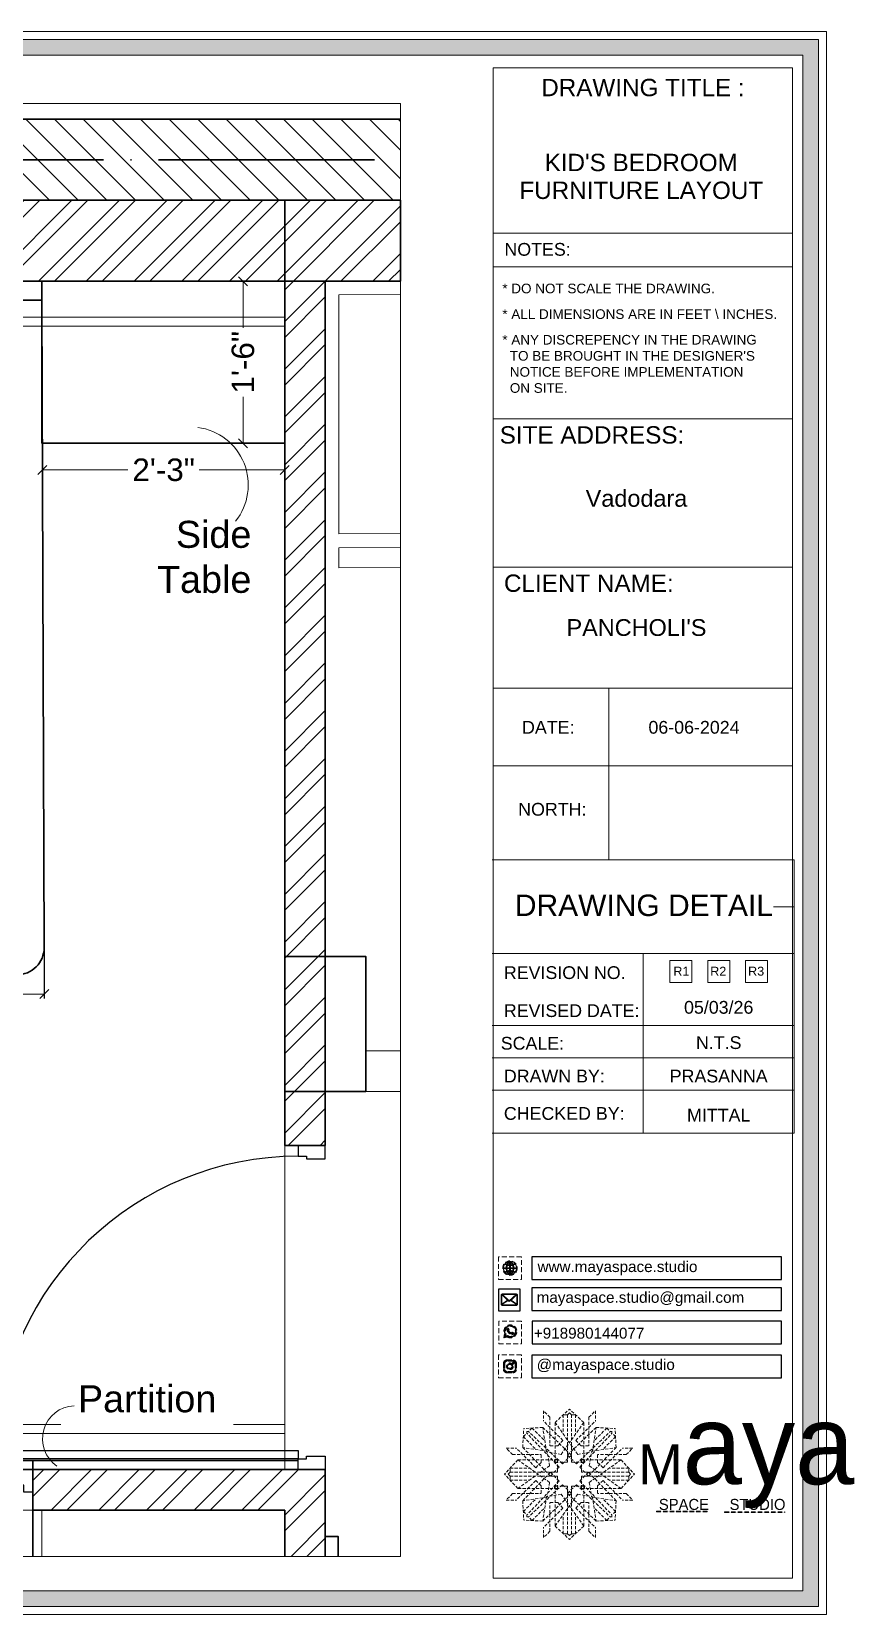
# Model space of a CAD drawing. Header units: millimetres. Extents: x 56222 to 3066687, y -650199 to -121287.
# Drawn here: x 130913.1 to 131004.5, y -183157.1 to -182981.3 of the extents above; entities that cross this region are included whole.
import ezdxf
from ezdxf.enums import TextEntityAlignment as Align

# ---------------------------------------------------------------- set-up
doc = ezdxf.new("R2010")
doc.units = ezdxf.units.MM
doc.header["$MEASUREMENT"] = 0
doc.header["$PDMODE"] = 35
for name, pattern in [('ACAD_ISO02W100', [15, 12, -3]), ('ACAD_ISO04W100', [30, 24, -3, 0, -3]), ('DASHEDX2', [1.5, 1, -0.5])]:
    doc.linetypes.add(name, pattern=pattern)
doc.layers.get('Defpoints').update_dxf_attribs({"color": 220})
for name, color, linetype in [('AR DOOR', 40, 'Continuous'), ('AR ELE-5', 134, 'Continuous'), ('AR HATCH-7', 7, 'Continuous')]:
    doc.layers.add(name, color=color, linetype=linetype)
for name, color, linetype, lineweight in [('COLUMN', 1, 'Continuous', 30), ('dim05', 1, 'Continuous', 13), ('Dimension', 10, 'DASHEDX2', 20), ('ELEVATION', 250, 'Continuous', 9), ('FIRST FLOOR', 7, 'Continuous', 9), ('FIRST FLOOR_( PLine )_', 251, 'Continuous', 30), ('FUR1', 1, 'Continuous', 0), ('FURNITURE', 32, 'Continuous', 9), ('GROUND FLOOR', 7, 'Continuous', 9), ('GROUND FLOOR  ( HATCH )', 251, 'Continuous', 9), ('Labelling', 1, 'Continuous', 25), ('NAME PLATE', 7, 'Continuous', 25), ('wall', 7, 'Continuous', 30), ('X_PLOT', 1, 'Continuous', 9)]:
    doc.layers.add(name, color=color, linetype=linetype, lineweight=lineweight)
doc.layers.add('XX~SLAB ( PLINE )', color=251, linetype='Continuous', plot=False)
doc.styles.add('Arial', font='arial.ttf')
doc.styles.get("Standard").update_dxf_attribs({"font": 'arial.ttf', "height": 6})
doc.dimstyles.new('ISO-25', dxfattribs={"dimtxt": 2.5, "dimasz": 1, "dimexe": 0.5, "dimexo": 1, "dimtad": 0, "dimdec": 1, "dimlunit": 4, "dimtxsty": 'Standard', "dimblk": 'OBLIQUE', "dimcen": 2.5, "dimclrd": 1, "dimclre": 1, "dimclrt": 5, "dimadec": 0, "dimazin": 0, "dimtfac": 1, "dimtdec": 1, "dimtmove": 0, "dimatfit": 3, "dimfxl": 1, "dimlwd": -1, "dimarcsym": 0})

# ---------------------------------------------------------------- blocks, each defined once
blk = doc.blocks.new('*U19')
for points in [[(-1160, 0), (-1120, 0), (-1120, 30), (-1110, 30), (-1110, 100), (-1160, 100)], [(40, 0), (0, 0), (0, 30), (-10, 30), (-10, 100), (40, 100)], [(0, 0), (0, -1120), (-30, -1120), (-30, 0)]]:
    blk.add_lwpolyline(points, close=True)
at = {"layer": 'AR ELE-5', "linetype": 'ByBlock', "ltscale": 15}
blk.add_arc((1.6, 0.7), 1121.6, 180.03474, 267.62699, dxfattribs=at)
blk = doc.blocks.new('_Oblique')
at = {"layer": 'wall', "color": 0, "lineweight": -2}
blk.add_line((-0.5, -0.5), (0.5, 0.5), dxfattribs=at)
blk = doc.blocks.new('*D335')
at = {"layer": 'Defpoints', "color": 0, "lineweight": 30, "transparency": 16777216}
for p in [(130914.49, -183080.82), (130845.49, -183081.59), (130914.49, -183088.17)]:
    blk.add_point(p, dxfattribs=at)
at = {"layer": 'dim05', "color": 1, "linetype": 'Continuous', "lineweight": -2, "transparency": 16777216}
for p, q in [((130845.49, -183082.59), (130845.49, -183088.67)), ((130914.49, -183081.82), (130914.49, -183088.67))]:
    blk.add_line(p, q, dxfattribs=at)
at = {"layer": 'dim05', "color": 1, "linetype": 'Continuous', "transparency": 16777216}
for p, q in [((130845.49, -183088.17), (130876.04, -183088.17)), ((130914.49, -183088.17), (130883.93, -183088.17))]:
    blk.add_line(p, q, dxfattribs=at)
at = {"layer": 'dim05', "color": 1, "transparency": 16777216, "rotation": 180}
blk.add_blockref('_Oblique', (130845.49, -183088.17), dxfattribs=at)
at = {"layer": 'dim05', "color": 1, "transparency": 16777216}
blk.add_blockref('_Oblique', (130914.49, -183088.17), dxfattribs=at)
at = {"layer": 'dim05', "color": 5, "lineweight": 25, "transparency": 16777216, "insert": (130879.99, -183088.17), "char_height": 2.5, "attachment_point": 5, "style": 'Arial'}
blk.add_mtext('5\'-9"', dxfattribs=at)
blk = doc.blocks.new('*D340')
at = {"layer": 'Defpoints', "color": 0, "lineweight": 30, "transparency": 16777216}
for p in [(130914.3, -183028.84), (130941.21, -183028.84), (130941.21, -183029.94)]:
    blk.add_point(p, dxfattribs=at)
at = {"layer": 'dim05', "color": 1, "linetype": 'Continuous', "lineweight": -2, "transparency": 16777216}
for p, q in [((130914.3, -183029.84), (130914.3, -183030.44)), ((130941.21, -183029.84), (130941.21, -183030.44))]:
    blk.add_line(p, q, dxfattribs=at)
at = {"layer": 'dim05', "color": 1, "linetype": 'Continuous', "transparency": 16777216}
for p, q in [((130914.3, -183029.94), (130923.79, -183029.94)), ((130941.21, -183029.94), (130931.72, -183029.94))]:
    blk.add_line(p, q, dxfattribs=at)
at = {"layer": 'dim05', "color": 1, "transparency": 16777216, "rotation": 180}
blk.add_blockref('_Oblique', (130914.3, -183029.94), dxfattribs=at)
at = {"layer": 'dim05', "color": 1, "transparency": 16777216}
blk.add_blockref('_Oblique', (130941.21, -183029.94), dxfattribs=at)
at = {"layer": 'dim05', "color": 5, "lineweight": 25, "transparency": 16777216, "insert": (130927.76, -183029.94), "char_height": 2.5, "attachment_point": 5, "style": 'Arial'}
blk.add_mtext('2\'-3"', dxfattribs=at)
blk = doc.blocks.new('*D341')
at = {"layer": 'Defpoints', "color": 0, "lineweight": 30, "transparency": 16777216}
for p in [(130926.86, -183008.98), (130936.58, -183008.98), (130926.86, -183026.98)]:
    blk.add_point(p, dxfattribs=at)
at = {"layer": 'dim05', "color": 1, "linetype": 'Continuous', "lineweight": -2, "transparency": 16777216}
for p, q in [((130927.86, -183008.98), (130937.08, -183008.98)), ((130927.86, -183026.98), (130937.08, -183026.98))]:
    blk.add_line(p, q, dxfattribs=at)
at = {"layer": 'dim05', "color": 1, "linetype": 'Continuous', "transparency": 16777216}
for p, q in [((130936.58, -183008.98), (130936.58, -183014.15)), ((130936.58, -183026.98), (130936.58, -183021.81))]:
    blk.add_line(p, q, dxfattribs=at)
at = {"layer": 'dim05', "color": 1, "transparency": 16777216}
for p, rotation in [((130936.58, -183008.98), 90), ((130936.58, -183026.98), 270)]:
    blk.add_blockref('_Oblique', p, dxfattribs=dict(at, rotation=rotation))
at = {"layer": 'dim05', "color": 5, "lineweight": 25, "transparency": 16777216, "insert": (130936.58, -183017.98), "char_height": 2.5, "attachment_point": 5, "rotation": 90, "style": 'Arial'}
blk.add_mtext('1\'-6"', dxfattribs=at)
blk = doc.blocks.new('FSFSF')
at = {"color": 42, "lineweight": 5, "true_color": 0xe0ac11}
for p, q in [((28600.03, 143.51), (28600.03, 140.16)), ((28602.15, 141.41), (28600.03, 143.51)), ((28602.15, 141.41), (28602.15, 131.95)), ((28603.86, 139.69), (28608.58, 144.08)), ((28607.9, 142.22), (28606.58, 142.22)), ((28606.58, 142.22), (28606.58, 135.84)), ((28607.9, 142.22), (28608.58, 142.85)), ((28607.9, 142.22), (28607.9, 126.58)), ((28613.31, 139.69), (28608.58, 144.08)), ((28609.27, 142.22), (28608.59, 142.85)), ((28609.27, 142.22), (28609.27, 126.58)), ((28609.27, 142.22), (28610.59, 142.22)), ((28610.59, 142.22), (28610.59, 135.84)), ((28615.02, 141.41), (28617.14, 143.51)), ((28615.02, 141.41), (28615.02, 131.95)), ((28617.14, 143.51), (28617.14, 140.16)), ((28593.19, 131.45), (28593.54, 137.71)), ((28593.39, 135), (28594.56, 136.12)), ((28599.8, 138.06), (28593.54, 137.71)), ((28595.12, 136.69), (28594.53, 136.69)), ((28594.56, 136.12), (28594.56, 136.71)), ((28605.17, 124.98), (28594.56, 136.12)), ((28596.24, 137.86), (28595.12, 136.69)), ((28606.27, 126.08), (28595.12, 136.69)), ((28596.24, 137.86), (28600.47, 133.65)), ((28601.03, 130), (28599.8, 138.06)), ((28599.8, 138.05), (28608.58, 129.56)), ((28606.47, 133.76), (28600.03, 140.16)), ((28603.86, 126.58), (28603.86, 139.69)), ((28603.86, 139.69), (28608.58, 133.02)), ((28613.31, 139.69), (28608.59, 133.02)), ((28617.37, 138.05), (28608.59, 129.56)), ((28610.7, 133.76), (28617.14, 140.16)), ((28610.9, 126.08), (28622.05, 136.69)), ((28612.02, 124.98), (28622.62, 136.12)), ((28613.31, 126.58), (28613.31, 139.69)), ((28616.14, 130), (28617.37, 138.06)), ((28620.93, 137.86), (28616.7, 133.65)), ((28617.37, 138.06), (28623.63, 137.71)), ((28620.93, 137.86), (28622.05, 136.69)), ((28622.05, 136.69), (28622.64, 136.69)), ((28622.62, 136.12), (28622.62, 136.71)), ((28623.8, 135), (28622.62, 136.12)), ((28624, 131.45), (28623.65, 137.71)), ((28587.73, 131.22), (28591.08, 131.22)), ((28589.84, 129.1), (28587.73, 131.22)), ((28597.49, 124.78), (28591.08, 131.22)), ((28593.19, 131.45), (28601.69, 122.67)), ((28601.25, 130.22), (28593.19, 131.45)), ((28593.39, 135), (28597.6, 130.78)), ((28604.75, 131.95), (28602.15, 131.95)), ((28606.47, 133.76), (28604.75, 131.95)), ((28605.86, 129.18), (28608.58, 133.02)), ((28611.31, 129.18), (28608.59, 133.02)), ((28610.7, 133.76), (28612.42, 131.95)), ((28612.42, 131.95), (28615.02, 131.95)), ((28623.99, 131.45), (28615.5, 122.67)), ((28615.94, 130.22), (28624, 131.45)), ((28623.8, 135), (28619.59, 130.78)), ((28619.7, 124.78), (28626.1, 131.22)), ((28629.45, 131.22), (28626.1, 131.22)), ((28627.34, 129.1), (28629.45, 131.22)), ((28591.56, 127.39), (28587.17, 122.66)), ((28589.84, 129.1), (28599.29, 129.1)), ((28604.66, 127.39), (28591.56, 127.39)), ((28591.56, 127.39), (28598.23, 122.67)), ((28597.49, 124.78), (28599.29, 126.5)), ((28602.07, 125.39), (28598.23, 122.67)), ((28599.29, 126.5), (28599.29, 129.1)), ((28605.86, 129.18), (28601.03, 130)), ((28602.07, 125.39), (28601.25, 130.22)), ((28603.68, 126.54), (28603.68, 127.39)), ((28604.66, 126.54), (28603.68, 126.54)), ((28604.71, 127.57), (28603.86, 127.57)), ((28607.9, 126.58), (28603.86, 126.58)), ((28604.66, 123.35), (28604.66, 127.39)), ((28604.7, 126.58), (28604.71, 127.57)), ((28606.27, 126.08), (28608.58, 128.27)), ((28607.9, 128.92), (28608.58, 129.56)), ((28607.9, 128.92), (28608.58, 128.27)), ((28609.27, 128.92), (28608.59, 129.56)), ((28609.27, 128.92), (28608.59, 128.27)), ((28610.9, 126.08), (28608.59, 128.27)), ((28609.27, 126.58), (28613.31, 126.58)), ((28611.31, 129.18), (28616.14, 130)), ((28612.46, 126.58), (28612.46, 127.57)), ((28612.46, 127.57), (28613.31, 127.57)), ((28612.52, 123.35), (28612.52, 127.39)), ((28612.52, 127.39), (28625.63, 127.39)), ((28612.52, 126.54), (28613.51, 126.54)), ((28613.51, 126.54), (28613.51, 127.39)), ((28615.12, 125.39), (28615.94, 130.22)), ((28615.12, 125.39), (28618.96, 122.67)), ((28627.34, 129.1), (28617.89, 129.1)), ((28617.89, 126.5), (28617.89, 129.1)), ((28619.7, 124.78), (28617.89, 126.5)), ((28625.63, 127.39), (28618.96, 122.67)), ((28625.63, 127.39), (28630.02, 122.66)), ((28591.56, 117.94), (28587.17, 122.66)), ((28589.03, 123.35), (28588.4, 122.67)), ((28589.03, 121.98), (28588.4, 122.65)), ((28589.03, 123.35), (28589.03, 124.67)), ((28589.03, 124.67), (28595.4, 124.67)), ((28589.03, 123.35), (28604.66, 123.35)), ((28589.03, 121.98), (28604.66, 121.98)), ((28589.03, 121.98), (28589.03, 120.66)), ((28589.03, 120.66), (28595.4, 120.66)), ((28597.49, 120.54), (28591.08, 114.11)), ((28591.56, 117.94), (28598.23, 122.65)), ((28593.19, 113.88), (28601.69, 122.65)), ((28605.17, 120.35), (28594.56, 109.2)), ((28597.49, 120.54), (28599.29, 118.83)), ((28602.07, 119.94), (28598.23, 122.65)), ((28602.33, 123.35), (28601.69, 122.67)), ((28602.33, 121.98), (28601.69, 122.65)), ((28602.33, 123.35), (28602.97, 122.67)), ((28602.33, 121.98), (28602.97, 122.65)), ((28605.17, 124.98), (28602.97, 122.67)), ((28605.17, 120.35), (28602.97, 122.65)), ((28604.66, 121.98), (28604.66, 117.94)), ((28612.02, 124.98), (28614.21, 122.67)), ((28612.02, 120.35), (28614.21, 122.65)), ((28612.02, 120.35), (28622.62, 109.2)), ((28628.16, 123.35), (28612.52, 123.35)), ((28612.52, 121.98), (28612.52, 117.94)), ((28628.16, 121.98), (28612.52, 121.98)), ((28614.85, 123.35), (28614.21, 122.67)), ((28614.85, 121.98), (28614.21, 122.65)), ((28614.85, 123.35), (28615.5, 122.67)), ((28614.85, 121.98), (28615.5, 122.65)), ((28615.12, 119.94), (28618.96, 122.65)), ((28623.99, 113.88), (28615.5, 122.65)), ((28619.7, 120.54), (28617.89, 118.83)), ((28625.63, 117.94), (28618.96, 122.65)), ((28619.7, 120.54), (28626.1, 114.11)), ((28628.16, 124.67), (28621.78, 124.67)), ((28628.16, 120.66), (28621.78, 120.66)), ((28625.63, 117.94), (28630.02, 122.66)), ((28628.16, 123.35), (28628.16, 124.67)), ((28628.16, 123.35), (28628.78, 122.67)), ((28628.16, 121.98), (28628.78, 122.65)), ((28628.16, 121.98), (28628.16, 120.66)), ((28589.84, 116.23), (28587.73, 114.11)), ((28589.84, 116.23), (28599.29, 116.23)), ((28604.66, 117.94), (28591.56, 117.94)), ((28601.25, 115.1), (28593.19, 113.87)), ((28606.27, 119.15), (28595.12, 108.54)), ((28599.29, 118.83), (28599.29, 116.23)), ((28599.8, 107.17), (28608.58, 115.67)), ((28601.03, 115.23), (28599.8, 107.17)), ((28605.86, 116.05), (28601.03, 115.23)), ((28602.07, 119.94), (28601.25, 115.1)), ((28604.66, 118.78), (28603.68, 118.78)), ((28603.68, 118.78), (28603.68, 117.94)), ((28607.9, 118.65), (28603.86, 118.65)), ((28603.86, 118.65), (28603.86, 105.54)), ((28604.71, 117.66), (28603.86, 117.66)), ((28604.7, 118.65), (28604.71, 117.66)), ((28605.86, 116.05), (28608.58, 112.21)), ((28606.27, 119.15), (28608.58, 116.96)), ((28607.9, 103.01), (28607.9, 118.65)), ((28607.9, 116.31), (28608.58, 116.96)), ((28607.9, 116.31), (28608.58, 115.67)), ((28610.9, 119.15), (28608.59, 116.96)), ((28609.27, 116.31), (28608.59, 116.96)), ((28609.27, 116.31), (28608.59, 115.67)), ((28611.31, 116.05), (28608.59, 112.21)), ((28617.37, 107.17), (28608.59, 115.67)), ((28609.27, 118.65), (28613.31, 118.65)), ((28609.27, 103.01), (28609.27, 118.65)), ((28610.9, 119.15), (28622.05, 108.54)), ((28611.31, 116.05), (28616.14, 115.23)), ((28612.46, 118.65), (28612.46, 117.66)), ((28612.46, 117.66), (28613.31, 117.66)), ((28612.52, 118.78), (28613.51, 118.78)), ((28612.52, 117.94), (28625.63, 117.94)), ((28613.31, 118.65), (28613.31, 105.54)), ((28613.51, 118.78), (28613.51, 117.94)), ((28615.12, 119.94), (28615.94, 115.1)), ((28615.94, 115.1), (28624, 113.87)), ((28616.14, 115.23), (28617.37, 107.17)), ((28617.89, 118.83), (28617.89, 116.23)), ((28627.34, 116.23), (28617.89, 116.23)), ((28627.34, 116.23), (28629.45, 114.11)), ((28587.73, 114.11), (28591.08, 114.11)), ((28593.19, 113.87), (28593.54, 107.62)), ((28593.39, 110.32), (28597.6, 114.55)), ((28593.39, 110.32), (28594.56, 109.2)), ((28596.24, 107.37), (28600.47, 111.58)), ((28606.47, 111.47), (28600.03, 105.07)), ((28602.15, 103.82), (28602.15, 113.27)), ((28604.75, 113.27), (28602.15, 113.27)), ((28603.86, 105.54), (28608.58, 112.21)), ((28606.47, 111.47), (28604.75, 113.27)), ((28613.31, 105.54), (28608.59, 112.21)), ((28610.7, 111.47), (28612.42, 113.27)), ((28610.7, 111.47), (28617.14, 105.07)), ((28612.42, 113.27), (28615.02, 113.27)), ((28615.02, 103.82), (28615.02, 113.27)), ((28620.93, 107.37), (28616.7, 111.58)), ((28623.8, 110.32), (28619.59, 114.55)), ((28623.8, 110.32), (28622.62, 109.2)), ((28624, 113.87), (28623.65, 107.62)), ((28629.45, 114.11), (28626.1, 114.11)), ((28599.8, 107.17), (28593.54, 107.52)), ((28595.12, 108.54), (28594.53, 108.54)), ((28594.56, 109.2), (28594.56, 108.61)), ((28596.24, 107.37), (28595.12, 108.54)), ((28600.03, 101.71), (28600.03, 105.07)), ((28603.86, 105.54), (28608.58, 101.15)), ((28606.58, 103.01), (28606.58, 109.38)), ((28613.31, 105.54), (28608.58, 101.15)), ((28610.59, 103.01), (28610.59, 109.38)), ((28617.14, 101.71), (28617.14, 105.07)), ((28617.37, 107.17), (28623.63, 107.52)), ((28620.93, 107.37), (28622.05, 108.54)), ((28622.05, 108.54), (28622.64, 108.54)), ((28622.62, 109.2), (28622.62, 108.61)), ((28602.15, 103.82), (28600.03, 101.71)), ((28607.9, 103.01), (28606.58, 103.01)), ((28607.9, 103.01), (28608.58, 102.38)), ((28609.27, 103.01), (28608.59, 102.38)), ((28609.27, 103.01), (28610.59, 103.01)), ((28615.02, 103.82), (28617.14, 101.71))]:
    blk.add_line(p, q, dxfattribs=at)
blk = doc.blocks.new('hgwg')
at = {"layer": 'Dimension', "true_color": 0xd39e00}
h = blk.add_hatch(color=42, dxfattribs=at)
h.dxf.hatch_style = 1
h.paths.add_polyline_path([(27505.71, 45.05), (27494.27, 45.05), (27494.27, 44.9), (27505.71, 44.9)])
h = blk.add_hatch(color=42, dxfattribs=at)
h.dxf.hatch_style = 1
h.paths.add_polyline_path([(27523.3, 44.9), (27509.68, 44.9), (27509.68, 44.75), (27523.3, 44.75)])
at = {"layer": 'Dimension', "color": 42, "true_color": 0xd39e00}
for p, q in [((27494.27, 45.05), (27505.71, 45.05)), ((27494.27, 44.9), (27494.27, 45.05)), ((27494.27, 44.9), (27505.71, 44.9)), ((27505.71, 45.05), (27505.71, 44.9)), ((27509.68, 44.9), (27523.3, 44.9)), ((27509.68, 44.9), (27509.68, 44.75)), ((27509.68, 44.75), (27523.3, 44.75)), ((27523.3, 44.75), (27523.3, 44.9))]:
    blk.add_line(p, q, dxfattribs=at)
at = {"layer": 'Dimension', "color": 42, "true_color": 0xd39e00, "attachment_point": 1}
for s, width, insert, char_height in [('{\\fCinzel|b0|i0|c0|p2;\\H1.5x;M\\fAmsterdam One|b0|i0|c0|p2;\\H2x;aya}', 85.3277, (27490.17, 69.17), 6), ('{\\fCinzel|b0|i0|c0|p0;SPACE     STUDIO}', 66.129, (27494.83, 47.86), 2.5)]:
    blk.add_mtext_dynamic_manual_height_columns(s, width=width, gutter_width=30, heights=[0], dxfattribs=dict(at, insert=insert, char_height=char_height))
blk = doc.blocks.new('QEGW4TG')
at = {"layer": 'Dimension', "true_color": 0x000000}
h = blk.add_hatch(color=18, dxfattribs=at)
h.dxf.hatch_style = 1
h.paths.add_polyline_path([(2.69, 1.93, 0.170513), (2.95, 1.97, 0.190337), (3.11, 2.18, 0.316231), (3.07, 2.28), (2.79, 2.37, 0.273721), (2.69, 2.34, 0.040749), (2.63, 2.27, -0.441282), (2.53, 2.25, -0.11828), (2.06, 2.64, -0.441282), (2.07, 2.74, 0.040749), (2.13, 2.81, 0.290083), (2.14, 2.92), (2.01, 3.18, 0.316231), (1.91, 3.2, 0.190337), (1.73, 3, 0.170513), (1.72, 2.74, 0.252784)], flags=0)
h.paths.add_polyline_path([(1.19, 1.98), (1.03, 1.3, 0.550912), (1.11, 1.23), (1.75, 1.39, 6.344125)])
h.paths.add_polyline_path([(1.81, 1.7), (1.4, 1.6), (1.5, 2.03, -9.071339)], flags=16)
h.paths.add_polyline_path([(3.11, 2.16, -0.17811), (2.95, 1.97, -0.170513), (2.69, 1.93, -0.252784), (1.72, 2.74, -0.170513), (1.73, 3, -0.17811), (1.89, 3.19, -0.370089), (2.01, 3.18), (2.14, 2.92, -0.307185), (2.13, 2.8, -0.041087), (2.06, 2.73, 0.321676), (2.05, 2.65, 0.126524), (2.55, 2.24, 0.312216), (2.62, 2.26, -0.041087), (2.68, 2.34, -0.290673), (2.79, 2.37), (3.07, 2.28, -0.370089)], flags=0)
h = blk.add_hatch(color=18, dxfattribs=at)
h.dxf.hatch_style = 1
h.paths.add_polyline_path([(2.79, 2.37, 0.273721), (2.69, 2.34, 0.040749), (2.63, 2.27, -0.441282), (2.53, 2.25, -0.11828), (2.06, 2.64, -0.441282), (2.07, 2.74, 0.040749), (2.13, 2.81, 0.290083), (2.14, 2.92), (2.01, 3.18, 0.316231), (1.91, 3.2, 0.190337), (1.73, 3, 0.170513), (1.72, 2.74, 0.252784), (2.69, 1.93, 0.170513), (2.95, 1.97, 0.190337), (3.11, 2.18, 0.316231), (3.07, 2.28)])
for p, q in [((1.19, 1.98), (1.03, 1.3)), ((1.1, 1.23), (1.75, 1.39)), ((1.5, 2.03), (1.4, 1.6)), ((1.4, 1.6), (1.81, 1.7)), ((2.01, 3.18), (2.14, 2.92)), ((3.07, 2.28), (2.8, 2.36))]:
    blk.add_line(p, q)
blk.add_lwpolyline([(0, 0), (4.68, 0), (4.68, 4.68), (0, 4.68)], close=True)
for centre, radius, start, end in [((2.39, 2.56), 1.34, 241.4727, 205.6422), ((2.39, 2.56), 1.04, 235.9962, 210.8333), ((1.09, 1.29), 0.0598, 164.8483, 282.1458), ((2.09, 2.87), 0.39, 159.7007, 198.4072), ((2.96, 3.23), 1.33, 201.4218, 258.1669), ((2.07, 2.87), 0.364, 118.9685, 159.3648), ((1.94, 3.12), 0.0896, 41.8985, 123.1344), ((2.11, 2.68), 0.066, 135.9932, 224.8892), ((1.67, 3.16), 0.586, 312.4617, 321.8728), ((3.12, 3.42), 1.31, 216.5455, 243.5279), ((2.05, 2.87), 0.104, 320.3924, 28.6971), ((2.57, 2.3), 0.066, 234.2482, 323.1441), ((3.11, 1.94), 0.586, 137.2645, 146.6756), ((2.76, 2.27), 0.104, 70.4402, 138.745), ((2.75, 2.31), 0.39, 260.7301, 299.4366), ((2.76, 2.29), 0.364, 299.7725, 340.1688), ((3.03, 2.2), 0.0896, 336.0029, 57.2388)]:
    blk.add_arc(centre, radius, start, end)
blk = doc.blocks.new('ASGERG')
at = {"layer": 'Dimension', "true_color": 0x000000}
h = blk.add_hatch(color=18, dxfattribs=at)
h.dxf.hatch_style = 1
h.paths.add_polyline_path([(0.99, 1.7, 0.353872), (1.69, 1.03), (2.96, 1.03, 0.353872), (3.66, 1.7), (3.66, 2.99, 0.353872), (2.96, 3.67), (1.69, 3.67, 0.353872), (0.99, 2.99)])
h.paths.add_polyline_path([(1.27, 2.97, -0.353872), (1.72, 3.4), (2.94, 3.4, -0.353872), (3.38, 2.97), (3.38, 1.72, -0.353872), (2.94, 1.3), (1.72, 1.3, -0.353872), (1.27, 1.72)], flags=16)
h.paths.add_polyline_path([(3.02, 2.35, -1), (1.64, 2.35, -1)], flags=0)
h.paths.add_polyline_path([(2.74, 2.35, -1), (1.92, 2.35, -1)], flags=0)
h.paths.add_polyline_path([(2.86, 3.02, -1), (3.19, 3.02, -1)], flags=0)
h.paths.add_polyline_path([(1.64, 2.35, 1), (3.02, 2.35, 1)], flags=0)
h = blk.add_hatch(color=18, dxfattribs=at)
h.dxf.hatch_style = 1
h.paths.add_polyline_path([(1.64, 2.35, 1), (3.02, 2.35, 1)])
h.paths.add_polyline_path([(2.74, 2.35, -1), (1.92, 2.35, -1)], flags=16)
h = blk.add_hatch(color=18, dxfattribs=at)
h.dxf.hatch_style = 1
h.paths.add_polyline_path([(3.19, 3.02, 1), (2.86, 3.02, 1)])
for p, q in [((1.69, 3.67), (2.96, 3.67)), ((2.94, 3.4), (1.72, 3.4)), ((0.99, 2.99), (0.99, 1.7)), ((1.27, 2.97), (1.27, 1.72)), ((1.69, 1.03), (2.96, 1.03)), ((2.94, 1.3), (1.72, 1.3)), ((3.38, 2.97), (3.38, 1.72)), ((3.66, 2.99), (3.66, 1.7))]:
    blk.add_line(p, q)
blk.add_lwpolyline([(0, 0), (4.68, 0), (4.68, 4.68), (0, 4.68)], close=True)
for centre, radius in [((2.33, 2.35), 0.694), ((2.33, 2.35), 0.414), ((3.02, 3.02), 0.168)]:
    blk.add_circle(centre, radius)
for centre, radius, start, end in [((1.76, 2.89), 0.778, 94.8631, 172.8127), ((1.76, 2.91), 0.491, 94.8631, 172.8127), ((2.9, 2.91), 0.491, 7.1873, 85.1369), ((2.89, 2.89), 0.778, 7.1873, 85.1369), ((1.76, 1.8), 0.778, 187.1873, 265.1369), ((1.76, 1.78), 0.491, 187.1873, 265.1369), ((2.9, 1.78), 0.491, 274.8631, 352.8127), ((2.89, 1.8), 0.778, 274.8631, 352.8127)]:
    blk.add_arc(centre, radius, start, end)
blk = doc.blocks.new('DTGWEGEARG')
at = {"layer": 'Dimension', "true_color": 0x000000}
h = blk.add_hatch(color=18, dxfattribs=at)
h.dxf.hatch_style = 1
h.paths.add_polyline_path([(3.83, 2.34, 1), (0.85, 2.34, 1)])
h.paths.add_polyline_path([(2.51, 1.01, 0.105795), (2.96, 1.58, -0.055205), (3.3, 1.41, -0.169822)], flags=16)
h.paths.add_polyline_path([(2.41, 1.12), (2.41, 1.69, -0.058279), (2.81, 1.63, -0.103353)], flags=16)
h.paths.add_polyline_path([(2.26, 1.13, -0.101741), (1.87, 1.63, -0.057171), (2.26, 1.69)], flags=16)
h.paths.add_polyline_path([(2.17, 1.01, -0.169822), (1.38, 1.41, -0.055205), (1.72, 1.58, 0.105795)], flags=16)
h.paths.add_polyline_path([(3.02, 1.72, 0.081336), (3.13, 2.27), (3.68, 2.27, -0.152069), (3.4, 1.52, 0.05687)], flags=16)
h.paths.add_polyline_path([(2.87, 1.77, 0.061945), (2.41, 1.84), (2.41, 2.27), (2.98, 2.27, -0.081344)], flags=16)
h.paths.add_polyline_path([(2.26, 1.84, 0.060923), (1.8, 1.77, -0.081344), (1.7, 2.27), (2.26, 2.27)], flags=16)
h.paths.add_polyline_path([(1.66, 1.72, 0.05687), (1.28, 1.52, -0.152069), (1, 2.27), (1.55, 2.27, 0.081336)], flags=16)
h.paths.add_polyline_path([(2.41, 2.42), (2.41, 2.83, 0.061945), (2.87, 2.91, -0.080009), (2.98, 2.42)], flags=16)
h.paths.add_polyline_path([(3.13, 2.42, 0.080116), (3.02, 2.96, 0.05687), (3.4, 3.16, 0.028258), (3.3, 3.27, -0.055205), (2.96, 3.1, 0.105795), (2.51, 3.67, -0.36029), (3.68, 2.42)], flags=16)
h.paths.add_polyline_path([(2.26, 2.42), (1.7, 2.42, -0.080009), (1.8, 2.91, 0.060923), (2.26, 2.84)], flags=16)
h.paths.add_polyline_path([(1.55, 2.42), (1, 2.42, -0.150466), (1.28, 3.16, 0.05687), (1.66, 2.96, 0.080116)], flags=16)
h.paths.add_polyline_path([(2.41, 2.98), (2.41, 3.56, -0.103353), (2.81, 3.05, -0.058279)], flags=16)
h.paths.add_polyline_path([(2.26, 2.99, -0.057171), (1.87, 3.05, -0.101741), (2.26, 3.55)], flags=16)
h.paths.add_polyline_path([(1.72, 3.1, -0.055205), (1.38, 3.27, -0.169822), (2.17, 3.67, 0.105795)], flags=16)
blk.add_lwpolyline([(0, 0), (4.68, 0), (4.68, 4.68), (0, 4.68)], close=True)
at = {"layer": 'Dimension', "color": 18, "true_color": 0x000000}
for p, q in [((2.26, 3.55), (2.26, 2.99)), ((2.41, 3.56), (2.41, 2.98)), ((1, 2.42), (1.55, 2.42)), ((1, 2.27), (1.55, 2.27)), ((1.7, 2.42), (2.26, 2.42)), ((1.7, 2.27), (2.26, 2.27)), ((2.26, 2.84), (2.26, 2.42)), ((2.26, 2.27), (2.26, 1.84)), ((2.26, 1.69), (2.26, 1.13)), ((2.41, 2.83), (2.41, 2.42)), ((2.41, 2.42), (2.98, 2.42)), ((2.41, 2.27), (2.98, 2.27)), ((2.41, 2.27), (2.41, 1.84)), ((2.41, 1.69), (2.41, 1.12)), ((3.13, 2.42), (3.68, 2.42)), ((3.13, 2.27), (3.68, 2.27))]:
    blk.add_line(p, q, dxfattribs=at)
blk.add_circle((2.34, 2.34), 1.49, dxfattribs=at)
for centre, radius, start, end in [((2.34, 2.34), 1.34, 97.3549, 135.9073), ((2.34, 4.74), 1.75, 236.7417, 249.3811), ((3.28, 2.34), 1.73, 129.9301, 154.0867), ((3.28, 2.34), 1.58, 130.1073, 153.3446), ((1.4, 2.34), 1.58, 26.6554, 50.2584), ((2.34, 2.34), 1.34, 3.3907, 82.6451), ((1.4, 2.34), 1.73, 25.9133, 50.0699), ((2.34, 4.74), 1.75, 290.6189, 303.2583), ((2.34, 2.34), 1.34, 142.3819, 176.6093), ((2.34, 2.34), 1.34, 183.0315, 217.6181), ((2.34, 4.74), 1.9, 236.1399, 249.1595), ((2.34, -0.06), 1.9, 110.8405, 123.8601), ((2.34, -0.06), 1.75, 110.6189, 123.2583), ((2.34, 2.34), 1.34, 224.0927, 262.6451), ((3.28, 2.34), 1.73, 159.0567, 177.3789), ((3.28, 2.34), 1.73, 182.3435, 200.9433), ((3.28, 2.34), 1.58, 158.8325, 177.1302), ((3.28, 2.34), 1.58, 182.5658, 201.1675), ((3.28, 2.34), 1.73, 205.9133, 230.0699), ((2.34, 4.74), 1.9, 253.6799, 267.6253), ((2.34, -0.06), 1.9, 92.3747, 106.3201), ((2.34, 4.74), 1.75, 254.3336, 267.422), ((2.34, -0.06), 1.75, 92.578, 105.6664), ((3.28, 2.34), 1.58, 206.6554, 229.8927), ((2.34, 4.74), 1.75, 272.3248, 285.6664), ((2.34, 4.74), 1.9, 272.1415, 286.3201), ((2.34, -0.06), 1.9, 73.6799, 87.8585), ((2.34, -0.06), 1.75, 74.3336, 87.6752), ((1.4, 2.34), 1.58, 309.7416, 333.3446), ((1.4, 2.34), 1.73, 309.9301, 334.0867), ((2.34, 2.34), 1.34, 277.3549, 315.9073), ((1.4, 2.34), 1.58, 2.8698, 21.1675), ((1.4, 2.34), 1.58, 338.8325, 357.4342), ((2.34, -0.06), 1.75, 56.7417, 69.3811), ((2.34, 4.74), 1.9, 290.8405, 303.8601), ((1.4, 2.34), 1.73, 2.6211, 20.9433), ((1.4, 2.34), 1.73, 339.0567, 357.6565), ((2.34, -0.06), 1.9, 56.1399, 69.1595), ((2.34, 2.34), 1.34, 322.3819, 356.9685)]:
    blk.add_arc(centre, radius, start, end, dxfattribs=at)

msp = doc.modelspace()

# ---------------------------------------------------------------- hatches: boundary and pattern name
at = {"layer": 'AR HATCH-7', "lineweight": 9, "true_color": 0x939598}
h = msp.add_hatch(dxfattribs=at)
h.set_pattern_fill('ANSI32', color=252, scale=10)
h.set_pattern_definition([(45, (-4098.3195, 251.1306), (-2.65165043, 2.65165043), []), (45, (-4096.5518, 251.1306), (-2.65165043, 2.65165043), [])])
h.paths.add_polyline_path([(130941.213, -182999.984), (130785.213, -182999.984), (130785.213, -183046.984), (130789.713, -183046.984), (130789.713, -183012.984), (130801.213, -183012.984), (130801.213, -183003.984), (130816.213, -183003.984), (130816.213, -183008.984), (130914.237, -183008.984), (130941.213, -183008.984)])
h.paths.add_polyline_path([(130954.064, -182999.984), (130941.213, -182999.984), (130941.213, -183008.984), (130954.064, -183008.984)])
h.paths.add_polyline_path([(130945.713, -183008.984), (130941.213, -183008.984), (130941.213, -183026.984), (130941.213, -183083.984), (130945.713, -183083.984)])
h.paths.add_polyline_path([(130816.213, -183008.984), (130816.213, -183003.984), (130801.213, -183003.984), (130801.213, -183012.984), (130804.822, -183012.984), (130816.213, -183012.984)], flags=17)
h.paths.add_polyline_path([(130804.713, -183136.984), (130789.713, -183136.984), (130789.713, -183105.984), (130785.213, -183105.984), (130785.213, -183150.643), (130789.713, -183150.643), (130789.713, -183145.484), (130804.713, -183145.484)])
h.paths.add_polyline_path([(130813.713, -183136.984), (130804.713, -183136.984), (130804.713, -183145.484), (130813.713, -183145.484)])
h.paths.add_polyline_path([(130885.213, -183140.984), (130813.713, -183140.984), (130813.713, -183145.484), (130885.213, -183145.484)])
h.paths.add_polyline_path([(130945.713, -183140.984), (130942.713, -183140.984), (130913.213, -183140.984), (130913.213, -183143.484), (130913.213, -183145.484), (130941.213, -183145.484), (130941.213, -183150.643), (130945.713, -183150.643)])
h.paths.add_polyline_path([(130945.713, -183083.984), (130941.213, -183083.984), (130941.213, -183098.984), (130945.713, -183098.984)])
h.paths.add_polyline_path([(130945.713, -183098.984), (130941.213, -183098.984), (130941.213, -183104.984), (130945.713, -183104.984)])
at = {"layer": 'Dimension', "linetype": 'Continuous', "true_color": 0xd39e00}
h = msp.add_hatch(color=42, dxfattribs=at)
h.paths.add_polyline_path([(130753.194, -183156.204), (131000.512, -183156.204), (131000.512, -182982.123), (130753.194, -182982.123)])
h.paths.add_polyline_path([(130754.93, -183154.468), (130998.776, -183154.468), (130998.776, -182983.859), (130754.93, -182983.859)], flags=16)
at = {"layer": 'Dimension', "true_color": 0x000000}
h = msp.add_hatch(color=18, dxfattribs=at)
h.dxf.hatch_style = 1
h.paths.add_polyline_path([(130966.893, -183122.761, 0.4142136), (130967.077, -183122.577), (130967.077, -183121.656, 0.4142136), (130966.893, -183121.471), (130965.429, -183121.471, 0.4142136), (130965.245, -183121.656), (130965.245, -183122.577, 0.4142136), (130965.429, -183122.761)])
h.paths.add_polyline_path([(130966.297, -183122.206), (130966.974, -183122.658, -0.1989124), (130966.893, -183122.692), (130965.429, -183122.692, -0.1989124), (130965.347, -183122.658), (130966.025, -183122.206), (130966.161, -183122.333)], flags=16)
h.paths.add_polyline_path([(130966.161, -183122.239), (130965.416, -183121.541, -0.0287833), (130965.429, -183121.54), (130966.893, -183121.54, -0.0287833), (130966.906, -183121.541)], flags=16)
h.paths.add_polyline_path([(130966.349, -183122.158), (130966.973, -183121.573, -0.2024819), (130967.008, -183121.656), (130967.008, -183122.577, -0.043076), (130967.007, -183122.597)], flags=16)
h.paths.add_polyline_path([(130965.973, -183122.158), (130965.315, -183122.597, -0.043076), (130965.314, -183122.577), (130965.314, -183121.656, -0.2024819), (130965.349, -183121.573)], flags=16)
at = {"layer": 'GROUND FLOOR  ( HATCH )'}
h = msp.add_hatch(dxfattribs=at)
h.set_pattern_fill('ANSI31', color=6, scale=18, angle=90, style=0)
h.set_pattern_definition([(135, (-31517.4616, -299531.6698), (-1.590990258, -1.590990258), [])])
h.paths.add_polyline_path([(130776.676, -182990.984), (130776.676, -182999.984), (130954.064, -182999.984), (130954.064, -182990.984)])

# ---------------------------------------------------------------- linework, layer by layer
at = {"color": 18, "true_color": 0x000000}
for points in [[(130968.672, -183119.875), (130996.383, -183119.875), (130996.383, -183117.342), (130968.672, -183117.342)], [(130968.672, -183123.332), (130996.383, -183123.332), (130996.383, -183120.799), (130968.672, -183120.799)], [(130968.685, -183127.019), (130996.383, -183127.019), (130996.383, -183124.486), (130968.685, -183124.486)], [(130968.672, -183130.795), (130996.383, -183130.795), (130996.383, -183128.262), (130968.672, -183128.262)]]:
    msp.add_lwpolyline(points, close=True, dxfattribs=at)
for points in [[(130964.955, -183123.351), (130967.364, -183123.351), (130967.364, -183120.942), (130964.955, -183120.942)], [(130913.213, -183143.484), (130912.213, -183143.484), (130912.213, -183142.734), (130911.963, -183142.734), (130911.963, -183140.984), (130913.213, -183140.984)]]:
    msp.add_lwpolyline(points, close=True)
at = {"layer": 'COLUMN'}
for points in [[(130941.213, -183008.984), (130941.213, -182999.984), (130954.064, -182999.984), (130954.064, -183008.984)], [(130941.213, -183083.984), (130950.213, -183083.984), (130950.213, -183098.984), (130941.213, -183098.984)]]:
    msp.add_lwpolyline(points, close=True, dxfattribs=at)
at = {"layer": 'Dimension', "color": 42, "linetype": 'Continuous', "true_color": 0xd39e00}
for p, q in [((130997.601, -183003.65), (130964.369, -183003.65)), ((130997.601, -183007.394), (130964.369, -183007.394)), ((130997.601, -183024.284), (130964.369, -183024.284)), ((130997.601, -183040.756), (130964.369, -183040.756)), ((130997.601, -183054.178), (130964.369, -183054.178)), ((130977.227, -183054.178), (130977.227, -183073.256)), ((130997.601, -183062.814), (130964.369, -183062.814)), ((130997.803, -183073.256), (130964.266, -183073.256)), ((130997.803, -183073.256), (130997.803, -183103.631)), ((130995.489, -183078.463), (130997.803, -183078.463)), ((130964.266, -183083.671), (130997.803, -183083.671)), ((130981.034, -183103.631), (130981.034, -183083.671)), ((130997.803, -183091.655), (130964.266, -183091.655)), ((130997.803, -183095.251), (130964.266, -183095.251)), ((130997.803, -183098.847), (130964.266, -183098.847)), ((130964.266, -183103.631), (130997.803, -183103.631))]:
    msp.add_line(p, q, dxfattribs=at)
at = {"layer": 'Dimension', "color": 18, "linetype": 'Continuous', "true_color": 0x000000}
for p, q in [((130965.245, -183121.656), (130965.245, -183122.577)), ((130965.314, -183121.656), (130965.314, -183122.577)), ((130965.349, -183121.573), (130965.973, -183122.158)), ((130965.416, -183121.541), (130966.161, -183122.239)), ((130965.429, -183121.471), (130966.893, -183121.471)), ((130965.429, -183121.54), (130966.893, -183121.54)), ((130966.161, -183122.239), (130966.906, -183121.541)), ((130966.349, -183122.158), (130966.973, -183121.573)), ((130967.008, -183121.656), (130967.008, -183122.577)), ((130967.077, -183121.656), (130967.077, -183122.577)), ((130965.315, -183122.597), (130965.973, -183122.158)), ((130965.347, -183122.658), (130966.025, -183122.206)), ((130965.429, -183122.692), (130966.893, -183122.692)), ((130965.429, -183122.761), (130966.893, -183122.761)), ((130966.025, -183122.206), (130966.161, -183122.333)), ((130966.161, -183122.333), (130966.297, -183122.206)), ((130966.974, -183122.658), (130966.297, -183122.206)), ((130967.007, -183122.597), (130966.349, -183122.158))]:
    msp.add_line(p, q, dxfattribs=at)
at = {"layer": 'Dimension', "color": 42, "linetype": 'Continuous', "true_color": 0xd39e00}
for points in [[(130752.327, -182981.255), (131001.38, -182981.255), (131001.38, -183157.072), (130752.327, -183157.072)], [(130753.194, -182982.123), (131000.512, -182982.123), (131000.512, -183156.204), (130753.194, -183156.204)], [(130754.93, -182983.859), (130998.776, -182983.859), (130998.776, -183154.468), (130754.93, -183154.468)], [(130984.003, -183084.443), (130986.45, -183084.443), (130986.45, -183086.89), (130984.003, -183086.89)], [(130988.195, -183084.443), (130990.642, -183084.443), (130990.642, -183086.89), (130988.195, -183086.89)], [(130992.387, -183084.443), (130994.834, -183084.443), (130994.834, -183086.89), (130992.387, -183086.89)]]:
    msp.add_lwpolyline(points, close=True, dxfattribs=at)
at = {"layer": 'Dimension', "color": 42, "linetype": 'ByBlock', "true_color": 0xd39e00}
msp.add_lwpolyline([(130964.369, -183153.04), (130964.369, -182985.287), (130997.601, -182985.287), (130997.601, -183153.04)], close=True, dxfattribs=at)
at = {"layer": 'Dimension', "color": 18, "true_color": 0x000000}
for centre, radius, start, end in [((130965.429, -183121.656), 0.184, 90, 180), ((130965.429, -183121.656), 0.115, 134.21354, 180), ((130965.429, -183121.656), 0.115, 90, 96.59481), ((130966.893, -183121.656), 0.184, 0, 90), ((130966.893, -183121.656), 0.115, 83.40519, 90), ((130966.893, -183121.656), 0.115, 0, 45.78646), ((130965.429, -183122.577), 0.184, 180, 270), ((130965.429, -183122.577), 0.115, 180, 189.86619), ((130965.429, -183122.577), 0.115, 224.99995, 270), ((130966.893, -183122.577), 0.184, 270, 0), ((130966.893, -183122.577), 0.115, 270, 315.00005), ((130966.893, -183122.577), 0.115, 350.13381, 0)]:
    msp.add_arc(centre, radius, start, end, dxfattribs=at)
at = {"layer": 'ELEVATION', "lineweight": 0}
msp.add_lwpolyline([(130776.676, -183150.643), (130776.676, -182989.232), (130954.064, -182989.232), (130954.064, -183150.643)], close=True, dxfattribs=at)
at = {"layer": 'FIRST FLOOR'}
for p, q in [((130785.213, -182999.984), (130954.064, -182999.984)), ((130816.213, -183008.984), (130941.213, -183008.984)), ((130941.213, -183098.984), (130941.213, -183008.984)), ((130945.713, -183008.984), (130954.064, -183008.984)), ((130945.713, -183098.984), (130945.713, -183008.984)), ((130941.213, -183098.984), (130945.713, -183098.984)), ((130945.713, -183140.984), (130913.213, -183140.984)), ((130913.213, -183145.484), (130913.213, -183140.984)), ((130945.713, -183150.643), (130945.713, -183140.984)), ((130941.213, -183145.484), (130789.713, -183145.484)), ((130941.213, -183150.643), (130941.213, -183145.484))]:
    msp.add_line(p, q, dxfattribs=at)
at = {"layer": 'FIRST FLOOR', "linetype": 'ACAD_ISO02W100', "ltscale": 0.7}
msp.add_lwpolyline([(130954.064, -183098.984), (130950.213, -183098.984), (130950.213, -183094.484), (130954.064, -183094.484)], dxfattribs=at)
at = {"layer": 'FIRST FLOOR_( PLine )_'}
for p, q in [((130945.713, -183140.984), (130913.213, -183140.984)), ((130913.213, -183140.984), (130913.213, -183145.484)), ((130945.713, -183150.643), (130945.713, -183140.984)), ((130913.213, -183145.484), (130941.213, -183145.484)), ((130941.213, -183145.484), (130941.213, -183150.643))]:
    msp.add_line(p, q, dxfattribs=at)
for points in [[(130954.064, -182999.984), (130785.213, -182999.984), (130785.213, -183046.984), (130789.713, -183046.984), (130789.713, -183012.984)], [(130816.213, -183008.984), (130941.213, -183008.984), (130941.213, -183098.984), (130945.713, -183098.984), (130945.713, -183008.984), (130954.064, -183008.984)]]:
    msp.add_lwpolyline(points, dxfattribs=at)
msp.add_lwpolyline([(130945.713, -183104.984), (130945.713, -183098.984), (130941.213, -183098.984), (130941.213, -183104.984)], close=True, dxfattribs=at)
at = {"layer": 'FURNITURE', "lineweight": 5}
for p, q in [((130816.213, -183012.984), (130941.213, -183012.984)), ((130816.213, -183013.984), (130941.213, -183013.984)), ((130941.213, -183104.984), (130941.213, -183140.984)), ((130816.213, -183135.984), (130941.213, -183135.984)), ((130816.213, -183136.984), (130941.213, -183136.984))]:
    msp.add_line(p, q, dxfattribs=at)
at = {"layer": 'FURNITURE', "lineweight": 30}
for p, q in [((130942.713, -183139.984), (130816.213, -183139.984)), ((130885.213, -183140.984), (130913.213, -183140.984)), ((130913.213, -183140.984), (130913.213, -183139.984)), ((130913.213, -183145.484), (130913.213, -183150.643))]:
    msp.add_line(p, q, dxfattribs=at)
at = {"layer": 'FURNITURE'}
msp.add_line((130914.213, -183145.484), (130914.213, -183150.643), dxfattribs=at)
at = {"layer": 'FURNITURE', "lineweight": 30}
for points in [[(130816.213, -183008.984), (130914.237, -183008.984), (130914.237, -183011.083), (130816.213, -183011.083)], [(130914.237, -183008.984), (130914.237, -183026.984), (130941.213, -183026.984), (130941.213, -183008.984)]]:
    msp.add_lwpolyline(points, close=True, dxfattribs=at)
at = {"layer": 'FURNITURE'}
for points in [[(130954.064, -183010.464), (130947.213, -183010.484), (130947.213, -183037.041), (130954.064, -183037.022)], [(130954.064, -183038.571), (130947.213, -183038.59), (130947.213, -183040.804), (130954.064, -183040.784)]]:
    msp.add_lwpolyline(points, dxfattribs=at)
at = {"layer": 'FURNITURE', "lineweight": 30}
msp.add_lwpolyline([(130911.486, -183086.024), (130848.486, -183086.024, -0.4142136), (130845.486, -183083.024), (130845.237, -183011.083), (130914.237, -183011.083), (130914.486, -183083.024, -0.4142136)], format="xyb", close=True, dxfattribs=at)
msp.add_lwpolyline([(130945.713, -183150.643), (130945.713, -183148.433), (130947.156, -183148.433), (130947.157, -183150.643)], dxfattribs=at)
at = {"layer": 'GROUND FLOOR'}
for p, q in [((130776.676, -182990.984), (130954.064, -182990.984)), ((130776.676, -182999.984), (130954.064, -182999.984))]:
    msp.add_line(p, q, dxfattribs=at)
at = {"layer": 'GROUND FLOOR', "color": 1, "linetype": 'ACAD_ISO04W100'}
msp.add_line((130776.676, -182995.484), (130954.064, -182995.484), dxfattribs=at)
at = {"layer": 'GROUND FLOOR', "color": 6, "lineweight": 30}
for points in [[(130954.064, -182990.984), (130776.676, -182990.984)], [(130776.676, -182999.984), (130954.064, -182999.984)]]:
    msp.add_lwpolyline(points, dxfattribs=at)
at = {"layer": 'X_PLOT', "linetype": 'ACAD_ISO04W100', "lineweight": 30}
msp.add_line((130776.676, -182995.484), (130954.064, -182995.484), dxfattribs=at)
at = {"layer": 'XX~SLAB ( PLINE )'}
msp.add_lwpolyline([(130785.213, -183150.643), (130785.213, -182999.984), (130954.064, -182999.984)], dxfattribs=at)

# ---------------------------------------------------------------- block references
at = {"layer": 'AR DOOR', "linetype": 'ByBlock', "lineweight": -2, "extrusion": (0, 0, -1), "xscale": -0.02999999999996949, "yscale": 0.02999999999996949, "zscale": -0.02999999999996949, "rotation": 90}
msp.add_blockref('*U19', (-130942.713, -183139.784), dxfattribs=at)
at = {"layer": 'Dimension', "color": 42, "true_color": 0xd39e00}
for name, p, xscale, yscale, zscale in [('DTGWEGEARG', (130964.969, -183119.875), 0.5414322626684116, 0.5414322626684116, 0.5414322626684116), ('QEGW4TG', (130964.981, -183127.019), 0.5414322626684116, 0.5414322626684116, 0.5414322626684116), ('ASGERG', (130964.969, -183130.795), 0.5414322626684116, 0.5414322626684116, 0.5414322626684116), ('FSFSF', (121336.296, -183182.812), 0.3368408499492201, 0.3368408499492201, 0.3368408499492201), ('hgwg', (117467.258, -183167.772), 0.4915657454001409, 0.4915657454001409, 0.4915657454001409)]:
    msp.add_blockref(name, p, dxfattribs=dict(at, xscale=xscale, yscale=yscale, zscale=zscale))

# ---------------------------------------------------------------- texts
at = {"color": 18, "true_color": 0x000000, "char_height": 1.21062, "attachment_point": 1}
for s, width, gutter_width, insert in [('www.mayaspace.studio', 8.12988, 6.8, (130969.297, -183117.837)), ('mayaspace.studio@gmail.com', 5.07198, 4.243, (130969.2, -183121.252)), ('+918980144077', 19.77837, 4.243, (130968.887, -183125.234)), ('@mayaspace.studio', 5.07198, 4.243, (130969.2, -183128.715))]:
    msp.add_mtext_dynamic_manual_height_columns(s, width=width, gutter_width=gutter_width, heights=[0], dxfattribs=dict(at, insert=insert))
at = {"layer": 'NAME PLATE', "style": 'Arial'}
for s, height, p in [('DRAWING TITLE : ', 1.92794, (130981.379, -182988.427)), ("KID'S BEDROOM", 1.92794, (130980.811, -182996.751)), ('FURNITURE LAYOUT', 1.92794, (130980.819, -182999.84)), ('NOTES:', 1.4166, (130969.299, -183006.147)), ('SITE ADDRESS:', 1.92794, (130975.344, -183027.015)), ('Vadodara', 1.8637, (130980.288, -183034.031)), ('CLIENT NAME:', 1.92794, (130974.993, -183043.487)), ("PANCHOLI'S", 1.8637, (130980.288, -183048.382)), ('DATE:', 1.4166, (130970.487, -183059.242)), ('06-06-2024', 1.4166, (130986.676, -183059.242)), ('NORTH:', 1.4166, (130970.939, -183068.349)), ('DRAWING DETAIL', 2.38356, (130981.113, -183079.497)), ('REVISION NO.', 1.41657, (130972.316, -183086.494)), ('REVISED DATE: ', 1.41657, (130973.361, -183090.717)), ('SCALE:', 1.4166, (130968.729, -183094.34)), ('DRAWN BY:', 1.4166, (130971.161, -183097.981)), ('PRASANNA', 1.4166, (130989.419, -183097.986)), ('CHECKED BY:', 1.41657, (130972.261, -183102.136)), ('MITTAL', 1.4166, (130989.419, -183102.324))]:
    msp.add_text(s, height=height, dxfattribs=at).set_placement(p, align=Align.CENTER)
for s, p in [('R1', (130984.378, -183086.128)), ('R2', (130988.479, -183086.128))]:
    msp.add_text(s, height=0.9986, dxfattribs=at).set_placement(p)
at = {"layer": 'NAME PLATE', "char_height": 1.07139, "width": 41.39336, "attachment_point": 1, "style": 'Arial'}
for s, insert in [('* DO NOT SCALE THE DRAWING.', (130965.384, -183009.248)), ('* ALL DIMENSIONS ARE IN FEET \\\\ INCHES.', (130965.384, -183012.097)), ("* ANY DISCREPENCY IN THE DRAWING \\P  TO BE BROUGHT IN THE DESIGNER'S\\P  NOTICE BEFORE IMPLEMENTATION \\P  ON SITE.", (130965.384, -183014.946))]:
    msp.add_mtext(s, dxfattribs=dict(at, insert=insert))
at = {"layer": 'NAME PLATE', "lineweight": 0, "attachment_point": 2, "style": 'Arial'}
for s, insert, char_height, width in [('R3', (130993.581, -183085.125), 0.9986, 1.94904), ('05/03/26', (130989.419, -183088.932), 1.4166, 12.27618), ('N.T.S', (130989.419, -183092.853), 1.4166, 2.76475)]:
    msp.add_mtext(s, dxfattribs=dict(at, insert=insert, char_height=char_height, width=width))

# ---------------------------------------------------------------- dimensions: what is measured, and where the dimension line sits
at = {"layer": 'dim05', "color": 27, "lineweight": 25, "true_color": 0x7d5120}
dim = msp.add_linear_dim(base=(130936.576, -183008.984), p1=(130926.86, -183026.984), p2=(130926.86, -183008.984), angle=90, dimstyle='ISO-25', override={"dimtxsty": 'Arial'}, dxfattribs=at)
dim.commit()
dim.dimension.update_dxf_attribs({"geometry": '*D341', "text_midpoint": (130936.576, -183017.984)})
for base, p1, p2, picture, middle in [((130941.213, -183029.944), (130914.299, -183028.836), (130941.213, -183028.836), '*D340', (130927.756, -183029.944)), ((130914.486, -183088.174), (130845.486, -183081.586), (130914.486, -183080.824), '*D335', (130879.986, -183088.174))]:
    dim = msp.add_linear_dim(base=base, p1=p1, p2=p2, dimstyle='ISO-25', override={"dimtxsty": 'Arial'}, dxfattribs=at)
    dim.commit()
    dim.dimension.update_dxf_attribs({"geometry": picture, "text_midpoint": middle})

# ---------------------------------------------------------------- next in the draw order: texts
at = {"layer": 'Labelling', "color": 1, "char_height": 3, "width": 16.1646, "attachment_point": 5, "style": 'Arial', "bg_fill": 2}
for s, insert in [('\\A1;\\pxqr;Side Table', (130929.426, -183039.618, 0.005)), ('\\A1;Partition', (130925.931, -183133.145, -1.244))]:
    msp.add_mtext(s, dxfattribs=dict(at, insert=insert))

# ---------------------------------------------------------------- next in the draw order: linework, layer by layer
at = {"layer": 'FUR1', "color": 252, "true_color": 0x939598}
for centre, radius, start, end in [((130930.705, -183031.611, -2.494), 6.453, 321.46705, 82.42003), ((130917.994, -183137.572, -1.244), 3.686, 92.79775, 235.47944)]:
    msp.add_arc(centre, radius, start, end, dxfattribs=at)

doc.saveas('drawing.dxf')
